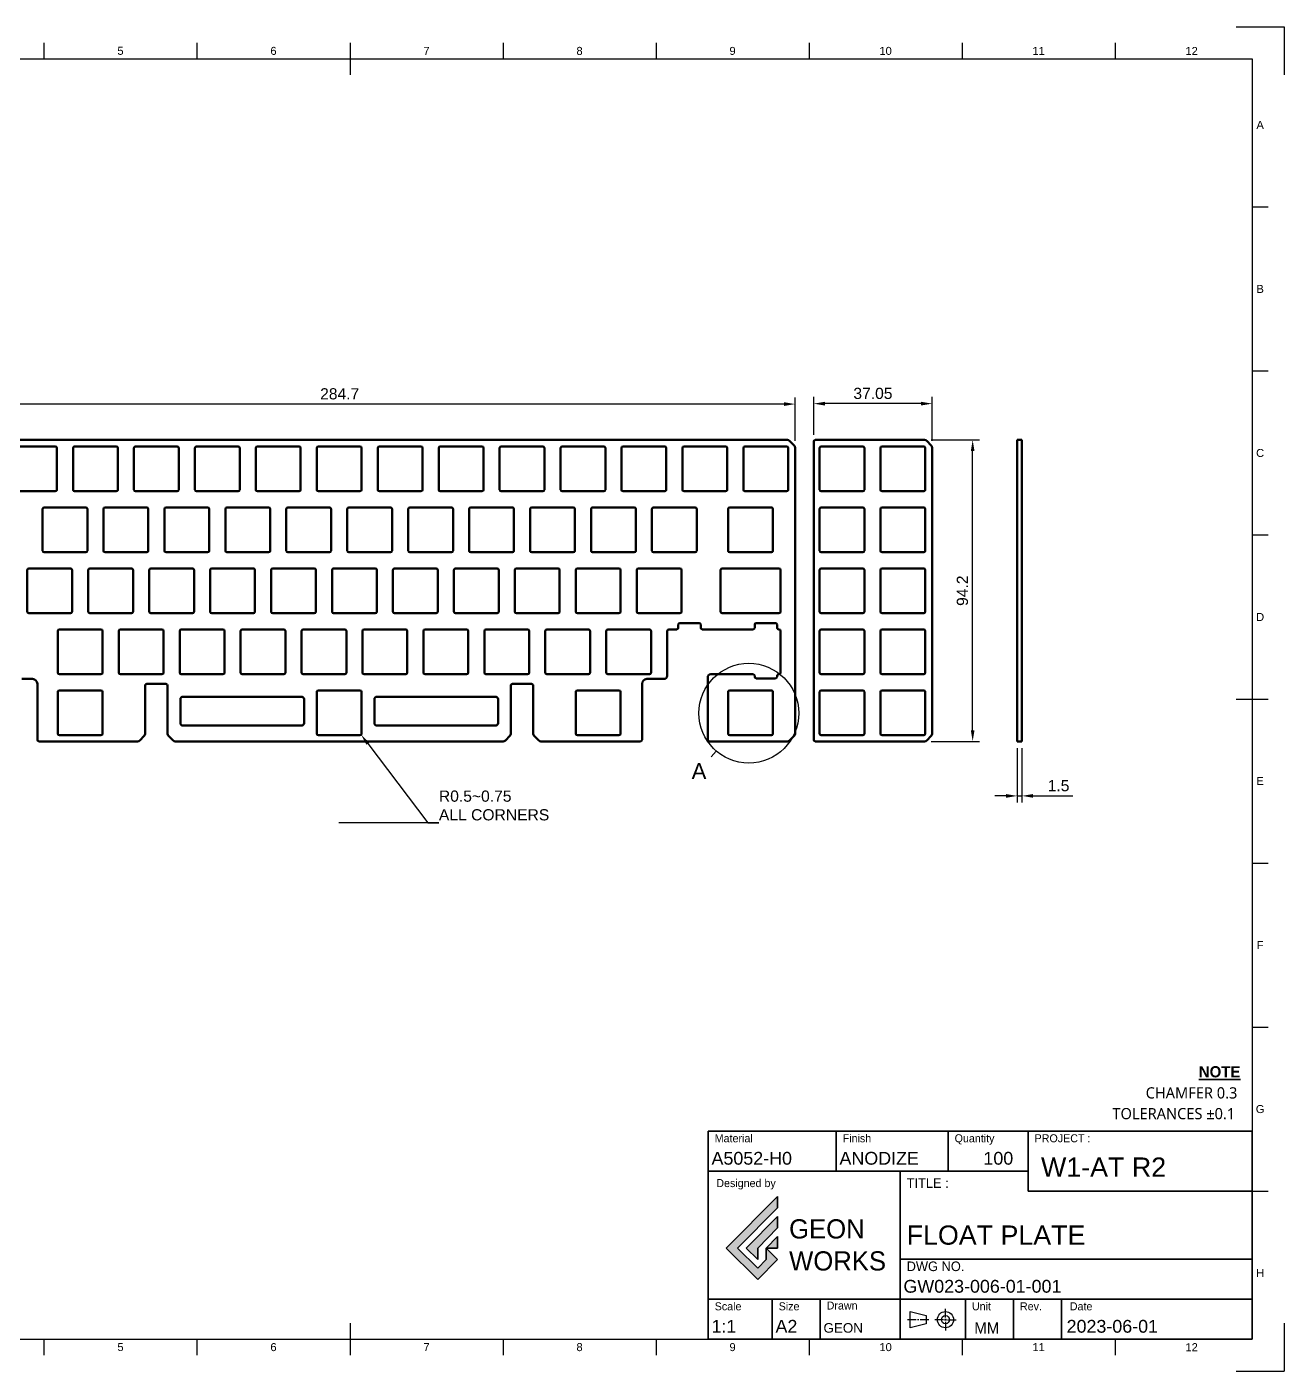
# Model space of a CAD drawing. Header units: millimetres. Extents: x 0 to 594, y 0 to 420.
# Drawn here: x 201 to 594, y 0 to 420 of the extents above; entities that cross this region are included whole.
import ezdxf
from ezdxf import colors
from ezdxf.entities.mleader import LeaderData, LeaderLine
from ezdxf.enums import TextEntityAlignment as Align
from ezdxf.math import Vec2, Vec3

# ---------------------------------------------------------------- set-up
doc = ezdxf.new("R2010")
doc.units = ezdxf.units.MM
doc.header["$LTSCALE"] = 0.75
for name, color, linetype, lineweight in [('BORDER', 7, 'Continuous', 25), ('Detail Boundary', 7, 'Continuous', 25), ('FD_Dimensions', 7, 'Continuous', 25), ('Leaders', 7, 'Continuous', 25), ('TITLEBLOCK', 7, 'Continuous', 35), ('Visible', 7, 'Continuous', 50)]:
    doc.layers.add(name, color=color, linetype=linetype, lineweight=lineweight)
doc.layers.add('SLD-0', color=7, linetype='Continuous')
doc.styles.add('FusionTitle', font='arial.ttf')
doc.styles.add('MtXpl___1', font='malgun.ttf')
doc.styles.add('MtXpl_Century_Gothic', font='GOTHIC.TTF')
doc.styles.add('MtXpl_OCR-A_BT', font='')
doc.styles.add('MtXpl_OCR-A_BT_1', font='')
doc.styles.get("Standard").update_dxf_attribs({"font": 'arial.ttf'})
doc.styles.get('MtXpl_OCR-A_BT').set_extended_font_data('OCR-A BT')
doc.styles.get('MtXpl_OCR-A_BT_1').set_extended_font_data('OCR-A BT', bold=True)
doc.dimstyles.new('Dim-ISO-25', dxfattribs={"dimtxt": 3.5, "dimasz": 3.5, "dimexe": 2.1, "dimexo": 2.1, "dimgap": 1.4, "dimtad": 1, "dimdsep": 46, "dimtxsty": 'Standard', "dimcen": 0, "dimazin": 2, "dimtp": 0.1, "dimtm": 0.1, "dimtfac": 0.714286, "dimtmove": 0, "dimatfit": 3, "dimfxl": 1, "dimarcsym": 0})

# ---------------------------------------------------------------- blocks, each defined once
blk = doc.blocks.new('ISO_A2_SHEET')
at = {"layer": 'BORDER'}
for p, q in [((206.3334, 415), (206.3334, 410)), ((254.1667, 415), (254.1667, 410)), ((302, 415), (302, 405)), ((349.8333, 415), (349.8333, 410)), ((397.6666, 415), (397.6666, 410)), ((445.4999, 415), (445.4999, 410)), ((493.3332, 415), (493.3332, 410)), ((541.1665, 415), (541.1665, 410)), ((20, 410), (584, 410)), ((584, 410), (584, 10)), ((584, 363.75), (589, 363.75)), ((584, 312.5), (589, 312.5)), ((584, 261.25), (589, 261.25)), ((579, 210), (589, 210)), ((584, 158.75), (589, 158.75)), ((584, 107.5), (589, 107.5)), ((584, 56.25), (589, 56.25)), ((302, 15), (302, 5)), ((20, 10), (584, 10)), ((206.3334, 10), (206.3334, 5)), ((254.1667, 10), (254.1667, 5)), ((349.8333, 10), (349.8333, 5)), ((397.6666, 10), (397.6666, 5)), ((445.4999, 10), (445.4999, 5)), ((493.3332, 10), (493.3332, 5)), ((541.1665, 10), (541.1665, 5))]:
    blk.add_line(p, q, dxfattribs=at)
at = {"layer": 'Defpoints'}
for p, q in [((579, 420), (594, 420)), ((594, 420), (594, 405)), ((594, 15), (594, 0)), ((579, 0), (594, 0))]:
    blk.add_line(p, q, dxfattribs=at)
at = {"layer": 'BORDER', "style": 'FusionTitle'}
for s, p in [('5', (230.25005, 412.5)), ('6', (278.08335, 412.5)), ('7', (325.91665, 412.5)), ('8', (373.74995, 412.5)), ('9', (421.58325, 412.5)), ('10', (469.41655, 412.5)), ('11', (517.24985, 412.5)), ('12', (565.08315, 412.5)), ('A', (586.5, 389.375)), ('B', (586.5, 338.125)), ('C', (586.5, 286.875)), ('D', (586.5, 235.625)), ('E', (586.5, 184.375)), ('F', (586.5, 133.125)), ('G', (586.5, 81.875)), ('H', (586.5, 30.625)), ('5', (230.25005, 7.5)), ('6', (278.08335, 7.5)), ('7', (325.91665, 7.5)), ('8', (373.74995, 7.5)), ('9', (421.58325, 7.5)), ('10', (469.41655, 7.5)), ('11', (517.24985, 7.5)), ('12', (565.08315, 7.5))]:
    blk.add_text(s, height=2.5, dxfattribs=at).set_placement(p, align=Align.MIDDLE)
blk = doc.blocks.new('TITLEGW')
h = blk.add_hatch(color=256)
h.dxf.hatch_style = 1
h.paths.add_polyline_path([(-148.32, 40.97), (-148.32, 44.55), (-164.4, 28.46), (-154.57, 18.63), (-148.32, 24.89), (-151.89, 28.46), (-151.89, 24.89), (-154.57, 22.21), (-160.83, 28.46)])
h.paths.add_polyline_path([(-148.32, 34.72), (-148.32, 38.29), (-158.15, 28.46), (-154.57, 24.89), (-154.57, 28.46)], flags=17)
h.paths.add_polyline_path([(-148.32, 32.04), (-151.89, 28.46), (-148.32, 28.46)], flags=16)
for p, q in [((-170, 0), (-170, 65)), ((-170, 65), (0, 65)), ((-130, 65), (-130, 52.5)), ((-95, 65), (-95, 52.5)), ((-70, 46.25), (-70, 65)), ((0, 0), (0, 65)), ((-110, 52.5), (-170, 52.5)), ((-110, 0), (-110, 52.5)), ((-110, 52.5), (-70, 52.5)), ((-70, 46.25), (0, 46.25)), ((-148.32, 44.55), (-164.4, 28.46)), ((-148.32, 44.55), (-148.32, 40.97)), ((-148.32, 40.97), (-160.83, 28.46)), ((-148.32, 38.29), (-158.15, 28.46)), ((-148.32, 38.29), (-148.32, 34.72)), ((-148.32, 34.72), (-154.57, 28.46)), ((-148.32, 32.04), (-151.89, 28.46)), ((-148.32, 32.04), (-148.32, 28.46)), ((-164.4, 28.46), (-154.57, 18.63)), ((-160.83, 28.46), (-154.57, 22.21)), ((-158.15, 28.46), (-154.57, 24.89)), ((-154.57, 24.89), (-154.57, 28.46)), ((-151.89, 28.46), (-148.32, 24.89)), ((-151.89, 28.46), (-151.89, 24.89)), ((-151.89, 28.46), (-148.32, 28.46)), ((-148.32, 24.89), (-154.57, 18.63)), ((-151.89, 24.89), (-154.57, 22.21)), ((-110, 25), (0, 25)), ((-170, 12.5), (0, 12.5)), ((-150, 12.5), (-150, 0)), ((-135, 12.5), (-135, 0)), ((-89.58, 0), (-89.58, 12.5)), ((-74.58, 0), (-74.58, 12.5)), ((-59.58, 0), (-59.58, 12.5)), ((-95.57, 6.07), (-96.17, 6.07)), ((-95.87, 5.77), (-95.87, 6.37)), ((0, 0), (-170, 0))]:
    blk.add_line(p, q)
at = {"layer": 'SLD-0'}
for p, q in [((-106.93, 3.55), (-106.93, 8.59)), ((-106.93, 8.59), (-101.89, 7.33)), ((-95.87, 6.7), (-95.87, 9.44)), ((-105.04, 6.07), (-107.77, 6.07)), ((-101.89, 4.81), (-106.93, 3.55)), ((-104.2, 6.07), (-104.62, 6.07)), ((-101.05, 6.07), (-103.78, 6.07)), ((-101.89, 7.33), (-101.89, 4.81)), ((-96.5, 6.07), (-99.24, 6.07)), ((-95.87, 5.44), (-95.87, 2.71)), ((-95.24, 6.07), (-92.51, 6.07)), ((-95.24, 6.07), (-92.51, 6.07))]:
    blk.add_line(p, q, dxfattribs=at)
for radius in [2.52, 1.26]:
    blk.add_circle((-95.87, 6.07), radius, dxfattribs=at)
for s, height, style, p in [('%%UNOTE', 3.5, 'MtXpl_OCR-A_BT_1', (-16.67, 81.78)), ('CHAMFER 0.3', 3.5, 'MtXpl___1', (-33.28, 75.19)), ('TOLERANCES ±0.1', 3.5, 'MtXpl___1', (-43.68, 68.7)), ('Material', 2.5, 'MtXpl_OCR-A_BT', (-168, 61.5)), ('Finish', 2.5, 'MtXpl_OCR-A_BT', (-128, 61.5)), ('Quantity', 2.5, 'MtXpl_OCR-A_BT', (-93, 61.5)), ('PROJECT :', 2.5, 'MtXpl_OCR-A_BT', (-68, 61.5)), ('Designed by', 2.5, 'MtXpl_OCR-A_BT', (-167.5, 47.5)), ('TITLE :', 3, 'MtXpl_OCR-A_BT', (-108, 47.25)), ('DWG NO.', 3, 'MtXpl_OCR-A_BT', (-108, 21.25)), ('Scale', 2.5, 'MtXpl_OCR-A_BT', (-168, 9)), ('Size', 2.5, 'MtXpl_OCR-A_BT', (-148, 9)), ('Drawn', 2.5, 'MtXpl_OCR-A_BT', (-133, 9.25)), ('Unit', 2.5, 'MtXpl_OCR-A_BT', (-87.58, 9)), ('Rev.', 2.5, 'MtXpl_OCR-A_BT', (-72.58, 9)), ('Date', 2.5, 'MtXpl_OCR-A_BT', (-57, 9)), ('MM', 3.5, 'MtXpl_Century_Gothic', (-86.85, 1.75))]:
    blk.add_text(s, height=height, dxfattribs=dict(style=style)).set_placement(p)
at = {"insert": (-144.75, 37.44), "char_height": 6, "attachment_point": 1}
blk.add_mtext_dynamic_manual_height_columns('{\\fa Astro Space|b0|i0|c0|p2;GEON^JWORKS}', width=29.3157, gutter_width=12.5, heights=[0], dxfattribs=at)
for tag, p, height in [("MAT'L", (-169, 54.5), 4), ('FINISH', (-129, 54.5), 4), ('QUANTITY', (-84, 54.5), 4), ('PROJECT', (-66, 50.75), 6), ('TITLE_1', (-108, 29.5), 6), ('DWG_NO', (-109, 14.5), 4), ('SCALE', (-169, 2), 4), ('SIZE', (-149, 2), 4), ('DRAWN', (-134, 2), 3), ('CREATED_DATE', (-58, 2), 4)]:
    blk.add_attdef(tag, p, '', height=height)
blk = doc.blocks.new('*D14')
at = {"layer": 'Defpoints', "color": 0, "transparency": 16777216}
for p in [(510.547873, 196.735466), (512.047873, 196.735466), (512.047873, 179.721282)]:
    blk.add_point(p, dxfattribs=at)
at = {"layer": 'FD_Dimensions', "color": 0, "lineweight": -2, "transparency": 16777216}
for p, q in [((510.547873, 194.635466), (510.547873, 177.621282)), ((512.047873, 194.635466), (512.047873, 177.621282)), ((507.047873, 179.721282), (503.547873, 179.721282)), ((510.547873, 179.721282), (512.047873, 179.721282)), ((515.547873, 179.721282), (527.916768, 179.721282))]:
    blk.add_line(p, q, dxfattribs=at)
at = {"layer": 'FD_Dimensions', "color": 0, "transparency": 16777216}
for points in [[(507.047873, 180.304616), (507.047873, 179.137949), (510.547873, 179.721282)], [(515.547873, 180.304616), (515.547873, 179.137949), (512.047873, 179.721282)]]:
    blk.add_solid(points, dxfattribs=at)
at = {"layer": 'FD_Dimensions', "color": 0, "transparency": 16777216, "insert": (523.48232, 182.908288), "char_height": 3.5, "attachment_point": 5}
blk.add_mtext('1.5', dxfattribs=at)
blk = doc.blocks.new('*D15')
at = {"layer": 'Defpoints', "color": 0, "transparency": 16777216}
for p in [(481.572225, 290.935466), (496.63686, 290.935466), (481.572225, 196.735466)]:
    blk.add_point(p, dxfattribs=at)
at = {"layer": 'FD_Dimensions', "color": 0, "lineweight": -2, "transparency": 16777216}
for p, q in [((483.672225, 290.935466), (498.73686, 290.935466)), ((496.63686, 200.235466), (496.63686, 287.435466)), ((483.672225, 196.735466), (498.73686, 196.735466))]:
    blk.add_line(p, q, dxfattribs=at)
at = {"layer": 'FD_Dimensions', "color": 0, "transparency": 16777216}
for points in [[(496.053526, 287.435466), (497.220193, 287.435466), (496.63686, 290.935466)], [(496.053526, 200.235466), (497.220193, 200.235466), (496.63686, 196.735466)]]:
    blk.add_solid(points, dxfattribs=at)
at = {"layer": 'FD_Dimensions', "color": 0, "transparency": 16777216, "insert": (493.449854, 243.835466), "char_height": 3.5, "attachment_point": 5, "rotation": 90}
blk.add_mtext('94.2', dxfattribs=at)
blk = doc.blocks.new('*D16')
at = {"layer": 'Defpoints', "color": 0, "transparency": 16777216}
for p in [(446.936439, 302.279005), (446.936439, 290.435466), (483.986439, 288.521252)]:
    blk.add_point(p, dxfattribs=at)
at = {"layer": 'FD_Dimensions', "color": 0, "lineweight": -2, "transparency": 16777216}
for p, q in [((446.936439, 292.535466), (446.936439, 304.379005)), ((483.986439, 290.621252), (483.986439, 304.379005)), ((480.486439, 302.279005), (450.436439, 302.279005))]:
    blk.add_line(p, q, dxfattribs=at)
at = {"layer": 'FD_Dimensions', "color": 0, "transparency": 16777216}
for points in [[(450.436439, 302.862338), (450.436439, 301.695671), (446.936439, 302.279005)], [(480.486439, 302.862338), (480.486439, 301.695671), (483.986439, 302.279005)]]:
    blk.add_solid(points, dxfattribs=at)
at = {"layer": 'FD_Dimensions', "color": 0, "transparency": 16777216, "insert": (465.461439, 305.467204), "char_height": 3.5, "attachment_point": 5}
blk.add_mtext('37.05', dxfattribs=at)
blk = doc.blocks.new('*D17')
at = {"layer": 'Defpoints', "color": 0, "transparency": 16777216}
for p in [(156.423939, 302.143055), (156.423939, 288.521252), (441.123939, 288.521252)]:
    blk.add_point(p, dxfattribs=at)
at = {"layer": 'FD_Dimensions', "color": 0, "lineweight": -2, "transparency": 16777216}
for p, q in [((156.423939, 290.621252), (156.423939, 304.243055)), ((441.123939, 290.621252), (441.123939, 304.243055)), ((437.623939, 302.143055), (159.923939, 302.143055))]:
    blk.add_line(p, q, dxfattribs=at)
at = {"layer": 'FD_Dimensions', "color": 0, "transparency": 16777216}
for points in [[(159.923939, 302.726388), (159.923939, 301.559722), (156.423939, 302.143055)], [(437.623939, 302.726388), (437.623939, 301.559722), (441.123939, 302.143055)]]:
    blk.add_solid(points, dxfattribs=at)
at = {"layer": 'FD_Dimensions', "color": 0, "transparency": 16777216, "insert": (298.773939, 305.330061), "char_height": 3.5, "attachment_point": 5}
blk.add_mtext('284.7', dxfattribs=at)

msp = doc.modelspace()

# ---------------------------------------------------------------- linework, layer by layer
at = {"layer": 'Detail Boundary'}
msp.add_line((416.500775, 193.744604), (414.946156, 191.937376), dxfattribs=at)
msp.add_circle((426.666093, 205.561677), 15.587717, dxfattribs=at)
at = {"layer": 'Visible', "extrusion": (0, 0.139173, -0.990268)}
for p, q in [((438.709725, 290.935466), (158.838152, 290.935466)), ((439.416832, 290.642573), (440.831045, 289.228359)), ((446.936439, 290.435466), (446.936439, 197.235466)), ((447.436439, 290.935466), (481.572225, 290.935466)), ((482.279332, 290.642573), (483.693545, 289.228359)), ((209.867247, 288.888026), (196.867247, 288.888026)), ((210.367247, 275.388026), (210.367247, 288.388026)), ((215.417247, 288.388026), (215.417247, 275.388026)), ((228.917247, 288.888026), (215.917247, 288.888026)), ((229.417247, 275.388026), (229.417247, 288.388026)), ((234.467247, 288.388026), (234.467247, 275.388026)), ((247.967247, 288.888026), (234.967247, 288.888026)), ((248.467247, 275.388026), (248.467247, 288.388026)), ((253.517247, 288.388026), (253.517247, 275.388026)), ((267.017247, 288.888026), (254.017247, 288.888026)), ((267.517247, 275.388026), (267.517247, 288.388026)), ((272.567247, 288.388026), (272.567247, 275.388026)), ((286.067247, 288.888026), (273.067247, 288.888026)), ((286.567247, 275.388026), (286.567247, 288.388026)), ((291.617247, 288.388026), (291.617247, 275.388026)), ((305.117247, 288.888026), (292.117247, 288.888026)), ((305.617247, 275.388026), (305.617247, 288.388026)), ((310.667247, 288.388026), (310.667247, 275.388026)), ((324.167247, 288.888026), (311.167247, 288.888026)), ((324.667247, 275.388026), (324.667247, 288.388026)), ((329.717247, 288.388026), (329.717247, 275.388026)), ((343.217247, 288.888026), (330.217247, 288.888026)), ((343.717247, 275.388026), (343.717247, 288.388026)), ((348.767247, 288.388026), (348.767247, 275.388026)), ((362.267247, 288.888026), (349.267247, 288.888026)), ((362.767247, 275.388026), (362.767247, 288.388026)), ((367.817247, 288.388026), (367.817247, 275.388026)), ((381.317247, 288.888026), (368.317247, 288.888026)), ((381.817247, 275.388026), (381.817247, 288.388026)), ((386.867247, 288.388026), (386.867247, 275.388026)), ((400.367247, 288.888026), (387.367247, 288.888026)), ((400.867247, 275.388026), (400.867247, 288.388026)), ((405.917247, 288.388026), (405.917247, 275.388026)), ((419.417247, 288.888026), (406.417247, 288.888026)), ((419.917247, 275.388026), (419.917247, 288.388026)), ((424.967247, 288.388026), (424.967247, 275.388026)), ((438.467247, 288.888026), (425.467247, 288.888026)), ((438.967247, 275.388026), (438.967247, 288.388026)), ((441.123939, 199.149679), (441.123939, 288.521252)), ((448.779747, 288.388026), (448.779747, 275.388026)), ((462.279747, 288.888026), (449.279747, 288.888026)), ((462.779747, 275.388026), (462.779747, 288.388026)), ((467.829747, 288.388026), (467.829747, 275.388026)), ((481.329747, 288.888026), (468.329747, 288.888026)), ((481.829747, 275.388026), (481.829747, 288.388026)), ((483.986439, 199.149679), (483.986439, 288.521252)), ((196.867247, 274.888026), (209.867247, 274.888026)), ((215.917247, 274.888026), (228.917247, 274.888026)), ((234.967247, 274.888026), (247.967247, 274.888026)), ((254.017247, 274.888026), (267.017247, 274.888026)), ((273.067247, 274.888026), (286.067247, 274.888026)), ((292.117247, 274.888026), (305.117247, 274.888026)), ((311.167247, 274.888026), (324.167247, 274.888026)), ((330.217247, 274.888026), (343.217247, 274.888026)), ((349.267247, 274.888026), (362.267247, 274.888026)), ((368.317247, 274.888026), (381.317247, 274.888026)), ((387.367247, 274.888026), (400.367247, 274.888026)), ((406.417247, 274.888026), (419.417247, 274.888026)), ((425.467247, 274.888026), (438.467247, 274.888026)), ((449.279747, 274.888026), (462.279747, 274.888026)), ((468.329747, 274.888026), (481.329747, 274.888026)), ((205.892247, 269.338026), (205.892247, 256.338026)), ((219.392247, 269.838026), (206.392247, 269.838026)), ((219.892247, 256.338026), (219.892247, 269.338026)), ((224.942247, 269.338026), (224.942247, 256.338026)), ((238.442247, 269.838026), (225.442247, 269.838026)), ((238.942247, 256.338026), (238.942247, 269.338026)), ((243.992247, 269.338026), (243.992247, 256.338026)), ((257.492247, 269.838026), (244.492247, 269.838026)), ((257.992247, 256.338026), (257.992247, 269.338026)), ((263.042247, 269.338026), (263.042247, 256.338026)), ((276.542247, 269.838026), (263.542247, 269.838026)), ((277.042247, 256.338026), (277.042247, 269.338026)), ((282.092247, 269.338026), (282.092247, 256.338026)), ((295.592247, 269.838026), (282.592247, 269.838026)), ((296.092247, 256.338026), (296.092247, 269.338026)), ((301.142247, 269.338026), (301.142247, 256.338026)), ((314.642247, 269.838026), (301.642247, 269.838026)), ((315.142247, 256.338026), (315.142247, 269.338026)), ((320.192247, 269.338026), (320.192247, 256.338026)), ((333.692247, 269.838026), (320.692247, 269.838026)), ((334.192247, 256.338026), (334.192247, 269.338026)), ((339.242247, 269.338026), (339.242247, 256.338026)), ((352.742247, 269.838026), (339.742247, 269.838026)), ((353.242247, 256.338026), (353.242247, 269.338026)), ((358.292247, 269.338026), (358.292247, 256.338026)), ((371.792247, 269.838026), (358.792247, 269.838026)), ((372.292247, 256.338026), (372.292247, 269.338026)), ((377.342247, 269.338026), (377.342247, 256.338026)), ((390.842247, 269.838026), (377.842247, 269.838026)), ((391.342247, 256.338026), (391.342247, 269.338026)), ((396.392247, 269.338026), (396.392247, 256.338026)), ((409.892247, 269.838026), (396.892247, 269.838026)), ((410.392247, 256.338026), (410.392247, 269.338026)), ((420.204747, 269.338026), (420.204747, 256.338026)), ((433.704747, 269.838026), (420.704747, 269.838026)), ((434.204747, 256.338026), (434.204747, 269.338026)), ((448.779747, 269.338026), (448.779747, 256.338026)), ((462.279747, 269.838026), (449.279747, 269.838026)), ((462.779747, 256.338026), (462.779747, 269.338026)), ((467.829747, 269.338026), (467.829747, 256.338026)), ((481.329747, 269.838026), (468.329747, 269.838026)), ((481.829747, 256.338026), (481.829747, 269.338026)), ((206.392247, 255.838026), (219.392247, 255.838026)), ((225.442247, 255.838026), (238.442247, 255.838026)), ((244.492247, 255.838026), (257.492247, 255.838026)), ((263.542247, 255.838026), (276.542247, 255.838026)), ((282.592247, 255.838026), (295.592247, 255.838026)), ((301.642247, 255.838026), (314.642247, 255.838026)), ((320.692247, 255.838026), (333.692247, 255.838026)), ((339.742247, 255.838026), (352.742247, 255.838026)), ((358.792247, 255.838026), (371.792247, 255.838026)), ((377.842247, 255.838026), (390.842247, 255.838026)), ((396.892247, 255.838026), (409.892247, 255.838026)), ((420.704747, 255.838026), (433.704747, 255.838026)), ((449.279747, 255.838026), (462.279747, 255.838026)), ((468.329747, 255.838026), (481.329747, 255.838026)), ((201.129747, 250.288026), (201.129747, 237.288026)), ((214.629747, 250.788026), (201.629747, 250.788026)), ((215.129747, 237.288026), (215.129747, 250.288026)), ((220.179747, 250.288026), (220.179747, 237.288026)), ((233.679747, 250.788026), (220.679747, 250.788026)), ((234.179747, 237.288026), (234.179747, 250.288026)), ((239.229747, 250.288026), (239.229747, 237.288026)), ((252.729747, 250.788026), (239.729747, 250.788026)), ((253.229747, 237.288026), (253.229747, 250.288026)), ((258.279747, 250.288026), (258.279747, 237.288026)), ((271.779747, 250.788026), (258.779747, 250.788026)), ((272.279747, 237.288026), (272.279747, 250.288026)), ((277.329747, 250.288026), (277.329747, 237.288026)), ((290.829747, 250.788026), (277.829747, 250.788026)), ((291.329747, 237.288026), (291.329747, 250.288026)), ((296.379747, 250.288026), (296.379747, 237.288026)), ((309.879747, 250.788026), (296.879747, 250.788026)), ((310.379747, 237.288026), (310.379747, 250.288026)), ((315.429747, 250.288026), (315.429747, 237.288026)), ((328.929747, 250.788026), (315.929747, 250.788026)), ((329.429747, 237.288026), (329.429747, 250.288026)), ((334.479747, 250.288026), (334.479747, 237.288026)), ((347.979747, 250.788026), (334.979747, 250.788026)), ((348.479747, 237.288026), (348.479747, 250.288026)), ((353.529747, 250.288026), (353.529747, 237.288026)), ((367.029747, 250.788026), (354.029747, 250.788026)), ((367.529747, 237.288026), (367.529747, 250.288026)), ((372.579747, 250.288026), (372.579747, 237.288026)), ((386.079747, 250.788026), (373.079747, 250.788026)), ((386.579747, 237.288026), (386.579747, 250.288026)), ((391.629747, 250.288026), (391.629747, 237.288026)), ((405.129747, 250.788026), (392.129747, 250.788026)), ((405.629747, 237.288026), (405.629747, 250.288026)), ((417.823497, 250.288026), (417.823497, 237.288026)), ((436.085997, 250.788026), (418.323497, 250.788026)), ((436.585997, 237.288026), (436.585997, 250.288026)), ((448.779747, 250.288026), (448.779747, 237.288026)), ((462.279747, 250.788026), (449.279747, 250.788026)), ((462.779747, 237.288026), (462.779747, 250.288026)), ((467.829747, 250.288026), (467.829747, 237.288026)), ((481.329747, 250.788026), (468.329747, 250.788026)), ((481.829747, 237.288026), (481.829747, 250.288026)), ((201.629747, 236.788026), (214.629747, 236.788026)), ((220.679747, 236.788026), (233.679747, 236.788026)), ((239.729747, 236.788026), (252.729747, 236.788026)), ((258.779747, 236.788026), (271.779747, 236.788026)), ((277.829747, 236.788026), (290.829747, 236.788026)), ((296.879747, 236.788026), (309.879747, 236.788026)), ((315.929747, 236.788026), (328.929747, 236.788026)), ((334.979747, 236.788026), (347.979747, 236.788026)), ((354.029747, 236.788026), (367.029747, 236.788026)), ((373.079747, 236.788026), (386.079747, 236.788026)), ((392.129747, 236.788026), (405.129747, 236.788026)), ((418.323497, 236.788026), (436.085997, 236.788026)), ((449.279747, 236.788026), (462.279747, 236.788026)), ((468.329747, 236.788026), (481.329747, 236.788026)), ((210.654747, 231.238026), (210.654747, 218.238026)), ((224.154747, 231.738026), (211.154747, 231.738026)), ((224.654747, 218.238026), (224.654747, 231.238026)), ((229.704747, 231.238026), (229.704747, 218.238026)), ((243.204747, 231.738026), (230.204747, 231.738026)), ((243.704747, 218.238026), (243.704747, 231.238026)), ((248.754747, 231.238026), (248.754747, 218.238026)), ((262.254747, 231.738026), (249.254747, 231.738026)), ((262.754747, 218.238026), (262.754747, 231.238026)), ((267.804747, 231.238026), (267.804747, 218.238026)), ((281.304747, 231.738026), (268.304747, 231.738026)), ((281.804747, 218.238026), (281.804747, 231.238026)), ((286.854747, 231.238026), (286.854747, 218.238026)), ((300.354747, 231.738026), (287.354747, 231.738026)), ((300.854747, 218.238026), (300.854747, 231.238026)), ((305.904747, 231.238026), (305.904747, 218.238026)), ((319.404747, 231.738026), (306.404747, 231.738026)), ((319.904747, 218.238026), (319.904747, 231.238026)), ((324.954747, 231.238026), (324.954747, 218.238026)), ((338.454747, 231.738026), (325.454747, 231.738026)), ((338.954747, 218.238026), (338.954747, 231.238026)), ((344.004747, 231.238026), (344.004747, 218.238026)), ((357.504747, 231.738026), (344.504747, 231.738026)), ((358.004747, 218.238026), (358.004747, 231.238026)), ((363.054747, 231.238026), (363.054747, 218.238026)), ((376.554747, 231.738026), (363.554747, 231.738026)), ((377.054747, 218.238026), (377.054747, 231.238026)), ((382.104747, 231.238026), (382.104747, 218.238026)), ((395.604747, 231.738026), (382.604747, 231.738026)), ((396.104747, 218.238026), (396.104747, 231.238026)), ((401.154747, 217.260466), (401.154747, 231.238026)), ((401.654747, 231.738026), (404.122997, 231.738026)), ((404.622997, 232.238026), (404.622997, 233.238026)), ((405.122997, 233.738026), (411.122997, 233.738026)), ((411.622997, 233.238026), (411.622997, 232.238026)), ((412.122997, 231.738026), (427.998997, 231.738026)), ((428.498997, 232.238026), (428.498997, 233.238026)), ((428.998997, 233.738026), (434.998997, 233.738026)), ((435.498997, 233.238026), (435.498997, 232.238026)), ((435.998997, 231.738026), (436.085997, 231.738026)), ((436.585997, 231.238026), (436.585997, 218.238026)), ((448.779747, 231.238026), (448.779747, 218.238026)), ((462.279747, 231.738026), (449.279747, 231.738026)), ((462.779747, 218.238026), (462.779747, 231.238026)), ((467.829747, 231.238026), (467.829747, 218.238026)), ((481.329747, 231.738026), (468.329747, 231.738026)), ((481.829747, 218.238026), (481.829747, 231.238026)), ((199.460997, 216.260466), (202.761439, 216.260466)), ((204.261439, 214.760466), (204.261439, 197.235466)), ((211.154747, 217.738026), (224.154747, 217.738026)), ((230.204747, 217.738026), (243.204747, 217.738026)), ((244.467247, 214.688026), (238.467247, 214.688026)), ((249.254747, 217.738026), (262.254747, 217.738026)), ((268.304747, 217.738026), (281.304747, 217.738026)), ((287.354747, 217.738026), (300.354747, 217.738026)), ((306.404747, 217.738026), (319.404747, 217.738026)), ((325.454747, 217.738026), (338.454747, 217.738026)), ((344.504747, 217.738026), (357.504747, 217.738026)), ((358.767247, 214.688026), (352.767247, 214.688026)), ((363.554747, 217.738026), (376.554747, 217.738026)), ((382.604747, 217.738026), (395.604747, 217.738026)), ((393.286439, 197.235466), (393.286439, 214.760466)), ((394.786439, 216.260466), (400.154747, 216.260466)), ((413.811439, 216.738026), (413.811439, 197.235466)), ((427.998997, 217.738026), (414.811439, 217.738026)), ((428.498997, 216.938026), (428.498997, 217.238026)), ((434.998997, 216.438026), (428.998997, 216.438026)), ((435.498997, 217.238026), (435.498997, 216.938026)), ((436.085997, 217.738026), (435.998997, 217.738026)), ((449.279747, 217.738026), (462.279747, 217.738026)), ((468.329747, 217.738026), (481.329747, 217.738026)), ((210.654747, 212.188026), (210.654747, 199.188026)), ((224.154747, 212.688026), (211.154747, 212.688026)), ((224.654747, 199.188026), (224.654747, 212.188026)), ((237.967247, 214.188026), (237.967247, 199.149679)), ((244.967247, 199.149679), (244.967247, 214.188026)), ((286.867247, 210.688026), (249.717247, 210.688026)), ((291.617247, 212.188026), (291.617247, 199.188026)), ((305.117247, 212.688026), (292.117247, 212.688026)), ((305.617247, 199.188026), (305.617247, 212.188026)), ((347.517247, 210.688026), (310.367247, 210.688026)), ((352.267247, 214.188026), (352.267247, 199.149679)), ((359.267247, 214.188026), (359.267247, 199.149679)), ((372.579747, 212.188026), (372.579747, 199.188026)), ((386.079747, 212.688026), (373.079747, 212.688026)), ((386.579747, 199.188026), (386.579747, 212.188026)), ((420.204747, 212.188026), (420.204747, 199.188026)), ((433.704747, 212.688026), (420.704747, 212.688026)), ((434.204747, 199.188026), (434.204747, 212.188026)), ((448.779747, 212.188026), (448.779747, 199.188026)), ((462.279747, 212.688026), (449.279747, 212.688026)), ((462.779747, 199.188026), (462.779747, 212.188026)), ((467.829747, 212.188026), (467.829747, 199.188026)), ((481.329747, 212.688026), (468.329747, 212.688026)), ((481.829747, 199.188026), (481.829747, 212.188026)), ((248.967247, 209.938026), (248.967247, 202.438026)), ((287.617247, 202.438026), (287.617247, 209.938026)), ((309.617247, 209.938026), (309.617247, 202.438026)), ((348.267247, 202.438026), (348.267247, 209.938026)), ((249.717247, 201.688026), (286.867247, 201.688026)), ((310.367247, 201.688026), (347.517247, 201.688026)), ((211.154747, 198.688026), (224.154747, 198.688026)), ((237.674354, 198.442573), (236.260141, 197.028359)), ((246.674354, 197.028359), (245.260141, 198.442573)), ((292.117247, 198.688026), (305.117247, 198.688026)), ((351.974354, 198.442573), (350.560141, 197.028359)), ((360.974354, 197.028359), (359.560141, 198.442573)), ((373.079747, 198.688026), (386.079747, 198.688026)), ((420.704747, 198.688026), (433.704747, 198.688026)), ((440.831045, 198.442573), (439.416832, 197.028359)), ((449.279747, 198.688026), (462.279747, 198.688026)), ((468.329747, 198.688026), (481.329747, 198.688026)), ((483.693545, 198.442573), (482.279332, 197.028359)), ((204.761439, 196.735466), (235.553034, 196.735466)), ((247.381461, 196.735466), (349.853034, 196.735466)), ((361.681461, 196.735466), (392.786439, 196.735466)), ((414.311439, 196.735466), (438.709725, 196.735466)), ((447.436439, 196.735466), (481.572225, 196.735466))]:
    msp.add_line(p, q, dxfattribs=at)
at = {"layer": 'Visible', "extrusion": (-0.990268, 0.139173, 1e-16)}
for p, q in [((510.547873, 290.642573), (510.547873, 290.935466)), ((512.047873, 290.935466), (510.547873, 290.935466)), ((510.547873, 290.642573), (510.547873, 289.228359)), ((512.047873, 290.935466), (512.047873, 290.642573)), ((512.047873, 289.228359), (512.047873, 290.642573)), ((510.547873, 288.521252), (510.547873, 289.228359)), ((510.547873, 199.149679), (510.547873, 288.521252)), ((512.047873, 289.228359), (512.047873, 288.521252)), ((512.047873, 288.521252), (512.047873, 199.149679)), ((510.547873, 198.442573), (510.547873, 199.149679)), ((510.547873, 198.442573), (510.547873, 197.028359)), ((512.047873, 199.149679), (512.047873, 198.442573)), ((512.047873, 197.028359), (512.047873, 198.442573)), ((510.547873, 196.735466), (510.547873, 197.028359)), ((510.547873, 196.735466), (512.047873, 196.735466)), ((512.047873, 197.028359), (512.047873, 196.735466))]:
    msp.add_line(p, q, dxfattribs=at)
at = {"layer": 'Visible', "extrusion": (0, 0, -1)}
for centre, radius, start, end in [((-438.709725, 289.935466), 1, 90, 135), ((-481.572225, 289.935466), 1, 90, 135), ((-440.123939, 288.521252), 1, 135, 180), ((-482.986439, 288.521252), 1, 135, 180), ((-401.654747, 231.238026), 0.5, 0, 90), ((-404.122997, 232.238026), 0.5, 180, 270), ((-405.122997, 233.238026), 0.5, 0, 90), ((-411.122997, 233.238026), 0.5, 90, 180), ((-412.122997, 232.238026), 0.5, 270, 0), ((-427.998997, 232.238026), 0.5, 180, 270), ((-428.998997, 233.238026), 0.5, 0, 90), ((-434.998997, 233.238026), 0.5, 90, 180), ((-435.998997, 232.238026), 0.5, 270, 0), ((-202.761439, 214.760466), 1.5, 90, 180), ((-394.786439, 214.760466), 1.5, 0, 90), ((-400.154747, 217.260466), 1, 180, 270), ((-414.811439, 216.738026), 1, 0, 90), ((-427.998997, 217.238026), 0.5, 90, 180), ((-428.998997, 216.938026), 0.5, 270, 0), ((-434.998997, 216.938026), 0.5, 180, 270), ((-435.998997, 217.238026), 0.5, 0, 90), ((-436.085997, 218.238026), 0.5, 180, 270), ((-236.967247, 199.149679), 1, 180, 225), ((-245.967247, 199.149679), 1, 315, 0), ((-351.267247, 199.149679), 1, 180, 225), ((-360.267247, 199.149679), 1, 315, 0), ((-440.123939, 199.149679), 1, 180, 225), ((-482.986439, 199.149679), 1, 180, 225), ((-204.761439, 197.235466), 0.5, 270, 0), ((-235.553034, 197.735466), 1, 225, 270), ((-247.381461, 197.735466), 1, 270, 315), ((-349.853034, 197.735466), 1, 225, 270), ((-361.681461, 197.735466), 1, 270, 315), ((-392.786439, 197.235466), 0.5, 180, 270), ((-414.311439, 197.235466), 0.5, 270, 0), ((-438.709725, 197.735466), 1, 225, 270), ((-447.436439, 197.235466), 0.5, 270, 0), ((-481.572225, 197.735466), 1, 225, 270)]:
    msp.add_arc(centre, radius, start, end, dxfattribs=at)
at = {"layer": 'Visible', "extrusion": (0, -1e-16, -1)}
for centre, start, end in [((-447.436439, 290.435466), 0, 90), ((-436.085997, 231.238026), 90, 180)]:
    msp.add_arc(centre, 0.5, start, end, dxfattribs=at)
at = {"layer": 'Visible'}
for centre, radius, start, end in [((209.867247, 288.388026), 0.5, 360, 90), ((215.917247, 288.388026), 0.5, 90, 180), ((228.917247, 288.388026), 0.5, 360, 90), ((234.967247, 288.388026), 0.5, 90, 180), ((247.967247, 288.388026), 0.5, 360, 90), ((254.017247, 288.388026), 0.5, 90, 180), ((267.017247, 288.388026), 0.5, 360, 90), ((273.067247, 288.388026), 0.5, 90, 180), ((286.067247, 288.388026), 0.5, 360, 90), ((292.117247, 288.388026), 0.5, 90, 180), ((305.117247, 288.388026), 0.5, 360, 90), ((311.167247, 288.388026), 0.5, 90, 180), ((324.167247, 288.388026), 0.5, 360, 90), ((330.217247, 288.388026), 0.5, 90, 180), ((343.217247, 288.388026), 0.5, 360, 90), ((349.267247, 288.388026), 0.5, 90, 180), ((362.267247, 288.388026), 0.5, 360, 90), ((368.317247, 288.388026), 0.5, 90, 180), ((381.317247, 288.388026), 0.5, 360, 90), ((387.367247, 288.388026), 0.5, 90, 180), ((400.367247, 288.388026), 0.5, 0, 90), ((406.417247, 288.388026), 0.5, 90, 180), ((419.417247, 288.388026), 0.5, 360, 90), ((425.467247, 288.388026), 0.5, 90, 180), ((438.467247, 288.388026), 0.5, 360, 90), ((449.279747, 288.388026), 0.5, 90, 180), ((462.279747, 288.388026), 0.5, 0, 90), ((468.329747, 288.388026), 0.5, 90, 180), ((481.329747, 288.388026), 0.5, 360, 90), ((209.867247, 275.388026), 0.5, 270, 0), ((215.917247, 275.388026), 0.5, 180, 270), ((228.917247, 275.388026), 0.5, 270, 0), ((234.967247, 275.388026), 0.5, 180, 270), ((247.967247, 275.388026), 0.5, 270, 0), ((254.017247, 275.388026), 0.5, 180, 270), ((267.017247, 275.388026), 0.5, 270, 0), ((273.067247, 275.388026), 0.5, 180, 270), ((286.067247, 275.388026), 0.5, 270, 0), ((292.117247, 275.388026), 0.5, 180, 270), ((305.117247, 275.388026), 0.5, 270, 0), ((311.167247, 275.388026), 0.5, 180, 270), ((324.167247, 275.388026), 0.5, 270, 0), ((330.217247, 275.388026), 0.5, 180, 270), ((343.217247, 275.388026), 0.5, 270, 0), ((349.267247, 275.388026), 0.5, 180, 270), ((362.267247, 275.388026), 0.5, 270, 0), ((368.317247, 275.388026), 0.5, 180, 270), ((381.317247, 275.388026), 0.5, 270, 0), ((387.367247, 275.388026), 0.5, 180, 270), ((400.367247, 275.388026), 0.5, 270, 0), ((406.417247, 275.388026), 0.5, 180, 270), ((419.417247, 275.388026), 0.5, 270, 0), ((425.467247, 275.388026), 0.5, 180, 270), ((438.467247, 275.388026), 0.5, 270, 0), ((449.279747, 275.388026), 0.5, 180, 270), ((462.279747, 275.388026), 0.5, 270, 0), ((468.329747, 275.388026), 0.5, 180, 270), ((481.329747, 275.388026), 0.5, 270, 0), ((206.392247, 269.338026), 0.5, 90, 180), ((219.392247, 269.338026), 0.5, 360, 90), ((225.442247, 269.338026), 0.5, 90, 180), ((238.442247, 269.338026), 0.5, 360, 90), ((244.492247, 269.338026), 0.5, 90, 180), ((257.492247, 269.338026), 0.5, 360, 90), ((263.542247, 269.338026), 0.5, 90, 180), ((276.542247, 269.338026), 0.5, 360, 90), ((282.592247, 269.338026), 0.5, 90, 180), ((295.592247, 269.338026), 0.5, 360, 90), ((301.642247, 269.338026), 0.5, 90, 180), ((314.642247, 269.338026), 0.5, 360, 90), ((320.692247, 269.338026), 0.5, 90, 180), ((333.692247, 269.338026), 0.5, 360, 90), ((339.742247, 269.338026), 0.5, 90, 180), ((352.742247, 269.338026), 0.5, 360, 90), ((358.792247, 269.338026), 0.5, 90, 180), ((371.792247, 269.338026), 0.5, 360, 90), ((377.842247, 269.338026), 0.5, 90, 180), ((390.842247, 269.338026), 0.5, 360, 90), ((396.892247, 269.338026), 0.5, 90, 180), ((409.892247, 269.338026), 0.5, 360, 90), ((420.704747, 269.338026), 0.5, 90, 180), ((433.704747, 269.338026), 0.5, 360, 90), ((449.279747, 269.338026), 0.5, 90, 180), ((462.279747, 269.338026), 0.5, 360, 90), ((468.329747, 269.338026), 0.5, 90, 180), ((481.329747, 269.338026), 0.5, 360, 90), ((206.392247, 256.338026), 0.5, 180, 270), ((219.392247, 256.338026), 0.5, 270, 0), ((225.442247, 256.338026), 0.5, 180, 270), ((238.442247, 256.338026), 0.5, 270, 0), ((244.492247, 256.338026), 0.5, 180, 270), ((257.492247, 256.338026), 0.5, 270, 0), ((263.542247, 256.338026), 0.5, 180, 270), ((276.542247, 256.338026), 0.5, 270, 0), ((282.592247, 256.338026), 0.5, 180, 270), ((295.592247, 256.338026), 0.5, 270, 0), ((301.642247, 256.338026), 0.5, 180, 270), ((314.642247, 256.338026), 0.5, 270, 0), ((320.692247, 256.338026), 0.5, 180, 270), ((333.692247, 256.338026), 0.5, 270, 0), ((339.742247, 256.338026), 0.5, 180, 270), ((352.742247, 256.338026), 0.5, 270, 0), ((358.792247, 256.338026), 0.5, 180, 270), ((371.792247, 256.338026), 0.5, 270, 0), ((377.842247, 256.338026), 0.5, 180, 270), ((390.842247, 256.338026), 0.5, 270, 0), ((396.892247, 256.338026), 0.5, 180, 270), ((409.892247, 256.338026), 0.5, 270, 0), ((420.704747, 256.338026), 0.5, 180, 270), ((433.704747, 256.338026), 0.5, 270, 0), ((449.279747, 256.338026), 0.5, 180, 270), ((462.279747, 256.338026), 0.5, 270, 0), ((468.329747, 256.338026), 0.5, 180, 270), ((481.329747, 256.338026), 0.5, 270, 0), ((201.629747, 250.288026), 0.5, 90, 180), ((214.629747, 250.288026), 0.5, 360, 90), ((220.679747, 250.288026), 0.5, 90, 180), ((233.679747, 250.288026), 0.5, 360, 90), ((239.729747, 250.288026), 0.5, 90, 180), ((252.729747, 250.288026), 0.5, 360, 90), ((258.779747, 250.288026), 0.5, 90, 180), ((271.779747, 250.288026), 0.5, 360, 90), ((277.829747, 250.288026), 0.5, 90, 180), ((290.829747, 250.288026), 0.5, 360, 90), ((296.879747, 250.288026), 0.5, 90, 180), ((309.879747, 250.288026), 0.5, 360, 90), ((315.929747, 250.288026), 0.5, 90, 180), ((328.929747, 250.288026), 0.5, 360, 90), ((334.979747, 250.288026), 0.5, 90, 180), ((347.979747, 250.288026), 0.5, 360, 90), ((354.029747, 250.288026), 0.5, 90, 180), ((367.029747, 250.288026), 0.5, 360, 90), ((373.079747, 250.288026), 0.5, 90, 180), ((386.079747, 250.288026), 0.5, 360, 90), ((392.129747, 250.288026), 0.5, 90, 180), ((405.129747, 250.288026), 0.5, 360, 90), ((418.323497, 250.288026), 0.5, 90, 180), ((436.085997, 250.288026), 0.5, 360, 90), ((449.279747, 250.288026), 0.5, 90, 180), ((462.279747, 250.288026), 0.5, 360, 90), ((468.329747, 250.288026), 0.5, 90, 180), ((481.329747, 250.288026), 0.5, 360, 90), ((201.629747, 237.288026), 0.5, 180, 270), ((214.629747, 237.288026), 0.5, 270, 0), ((220.679747, 237.288026), 0.5, 180, 270), ((233.679747, 237.288026), 0.5, 270, 0), ((239.729747, 237.288026), 0.5, 180, 270), ((252.729747, 237.288026), 0.5, 270, 0), ((258.779747, 237.288026), 0.5, 180, 270), ((271.779747, 237.288026), 0.5, 270, 0), ((277.829747, 237.288026), 0.5, 180, 270), ((290.829747, 237.288026), 0.5, 270, 0), ((296.879747, 237.288026), 0.5, 180, 270), ((309.879747, 237.288026), 0.5, 270, 0), ((315.929747, 237.288026), 0.5, 180, 270), ((328.929747, 237.288026), 0.5, 270, 0), ((334.979747, 237.288026), 0.5, 180, 270), ((347.979747, 237.288026), 0.5, 270, 0), ((354.029747, 237.288026), 0.5, 180, 270), ((367.029747, 237.288026), 0.5, 270, 0), ((373.079747, 237.288026), 0.5, 180, 270), ((386.079747, 237.288026), 0.5, 270, 0), ((392.129747, 237.288026), 0.5, 180, 270), ((405.129747, 237.288026), 0.5, 270, 0), ((418.323497, 237.288026), 0.5, 180, 270), ((436.085997, 237.288026), 0.5, 270, 0), ((449.279747, 237.288026), 0.5, 180, 270), ((462.279747, 237.288026), 0.5, 270, 0), ((468.329747, 237.288026), 0.5, 180, 270), ((481.329747, 237.288026), 0.5, 270, 0), ((211.154747, 231.238026), 0.5, 90, 180), ((224.154747, 231.238026), 0.5, 360, 90), ((230.204747, 231.238026), 0.5, 90, 180), ((243.204747, 231.238026), 0.5, 360, 90), ((249.254747, 231.238026), 0.5, 90, 180), ((262.254747, 231.238026), 0.5, 360, 90), ((268.304747, 231.238026), 0.5, 90, 180), ((281.304747, 231.238026), 0.5, 360, 90), ((287.354747, 231.238026), 0.5, 90, 180), ((300.354747, 231.238026), 0.5, 360, 90), ((306.404747, 231.238026), 0.5, 90, 180), ((319.404747, 231.238026), 0.5, 360, 90), ((325.454747, 231.238026), 0.5, 90, 180), ((338.454747, 231.238026), 0.5, 360, 90), ((344.504747, 231.238026), 0.5, 90, 180), ((357.504747, 231.238026), 0.5, 360, 90), ((363.554747, 231.238026), 0.5, 90, 180), ((376.554747, 231.238026), 0.5, 360, 90), ((382.604747, 231.238026), 0.5, 90, 180), ((395.604747, 231.238026), 0.5, 360, 90), ((449.279747, 231.238026), 0.5, 90, 180), ((462.279747, 231.238026), 0.5, 360, 90), ((468.329747, 231.238026), 0.5, 90, 180), ((481.329747, 231.238026), 0.5, 360, 90), ((211.154747, 218.238026), 0.5, 180, 270), ((224.154747, 218.238026), 0.5, 270, 0), ((230.204747, 218.238026), 0.5, 180, 270), ((238.467247, 214.188026), 0.5, 90, 180), ((243.204747, 218.238026), 0.5, 270, 0), ((244.467247, 214.188026), 0.5, 360, 90), ((249.254747, 218.238026), 0.5, 180, 270), ((262.254747, 218.238026), 0.5, 270, 0), ((268.304747, 218.238026), 0.5, 180, 270), ((281.304747, 218.238026), 0.5, 270, 0), ((287.354747, 218.238026), 0.5, 180, 270), ((300.354747, 218.238026), 0.5, 270, 0), ((306.404747, 218.238026), 0.5, 180, 270), ((319.404747, 218.238026), 0.5, 270, 0), ((325.454747, 218.238026), 0.5, 180, 270), ((338.454747, 218.238026), 0.5, 270, 0), ((344.504747, 218.238026), 0.5, 180, 270), ((352.767247, 214.188026), 0.5, 90, 180), ((357.504747, 218.238026), 0.5, 270, 0), ((358.767247, 214.188026), 0.5, 360, 90), ((363.554747, 218.238026), 0.5, 180, 270), ((376.554747, 218.238026), 0.5, 270, 0), ((382.604747, 218.238026), 0.5, 180, 270), ((395.604747, 218.238026), 0.5, 270, 0), ((449.279747, 218.238026), 0.5, 180, 270), ((462.279747, 218.238026), 0.5, 270, 0), ((468.329747, 218.238026), 0.5, 180, 270), ((481.329747, 218.238026), 0.5, 270, 0), ((211.154747, 212.188026), 0.5, 90, 180), ((224.154747, 212.188026), 0.5, 360, 90), ((249.717247, 209.938026), 0.75, 90, 180), ((286.867247, 209.938026), 0.75, 0, 90), ((292.117247, 212.188026), 0.5, 90, 180), ((305.117247, 212.188026), 0.5, 360, 90), ((310.367247, 209.938026), 0.75, 90, 180), ((347.517247, 209.938026), 0.75, 0, 90), ((373.079747, 212.188026), 0.5, 90, 180), ((386.079747, 212.188026), 0.5, 0, 90), ((420.704747, 212.188026), 0.5, 90, 180), ((433.704747, 212.188026), 0.5, 360, 90), ((449.279747, 212.188026), 0.5, 90, 180), ((462.279747, 212.188026), 0.5, 0, 90), ((468.329747, 212.188026), 0.5, 90, 180), ((481.329747, 212.188026), 0.5, 360, 90), ((249.717247, 202.438026), 0.75, 180, 270), ((286.867247, 202.438026), 0.75, 270, 0), ((310.367247, 202.438026), 0.75, 180, 270), ((347.517247, 202.438026), 0.75, 270, 0), ((211.154747, 199.188026), 0.5, 180, 270), ((224.154747, 199.188026), 0.5, 270, 0), ((292.117247, 199.188026), 0.5, 180, 270), ((305.117247, 199.188026), 0.5, 270, 0), ((373.079747, 199.188026), 0.5, 180, 270), ((386.079747, 199.188026), 0.5, 270, 0), ((420.704747, 199.188026), 0.5, 180, 270), ((433.704747, 199.188026), 0.5, 270, 0), ((449.279747, 199.188026), 0.5, 180, 270), ((462.279747, 199.188026), 0.5, 270, 0), ((468.329747, 199.188026), 0.5, 180, 270), ((481.329747, 199.188026), 0.5, 270, 0)]:
    msp.add_arc(centre, radius, start, end, dxfattribs=at)

# ---------------------------------------------------------------- block references
at = {"layer": 'BORDER'}
msp.add_blockref('ISO_A2_SHEET', (0, 0), dxfattribs=at)
at = {"layer": 'TITLEBLOCK'}
msp.add_blockref('TITLEGW', (584, 10), dxfattribs=at).add_auto_attribs({"MAT'L": 'A5052-H0', 'FINISH': 'ANODIZE', 'SCALE': '1:1', 'TITLE_1': 'FLOAT PLATE', 'SIZE': 'A2', 'QUANTITY': '100', 'DWG_NO': 'GW023-006-01-001', 'DRAWN': 'GEON', 'CREATED_DATE': '2023-06-01', 'PROJECT': 'W1-AT R2'})

# ---------------------------------------------------------------- texts
at = {"layer": 'Detail Boundary', "insert": (411.089535, 187.454095), "char_height": 5, "attachment_point": 5}
msp.add_mtext('A', dxfattribs=at)

# ---------------------------------------------------------------- dimensions: what is measured, and where the dimension line sits
at = {"layer": 'FD_Dimensions'}
for base, p1, p2, angle, picture, middle in [((156.423939, 302.143055), (441.123939, 288.521252), (156.423939, 288.521252), 180, '*D17', (298.773939, 305.330061)), ((446.936439, 302.279005), (483.986439, 288.521252), (446.936439, 290.435466), 180, '*D16', (465.461439, 305.467204)), ((496.63686, 290.935466), (481.572225, 196.735466), (481.572225, 290.935466), 90, '*D15', (493.449854, 243.835466))]:
    dim = msp.add_linear_dim(base=base, p1=p1, p2=p2, angle=angle, dimstyle='Dim-ISO-25', override={"dimlfac": 1, "dimclrd": 0, "dimclre": 0}, dxfattribs=at)
    dim.commit()
    dim.dimension.update_dxf_attribs({"geometry": picture, "text_midpoint": middle})
dim = msp.add_aligned_dim(p1=(510.547873, 196.735466), p2=(512.047873, 196.735466), distance=-17.014184, dimstyle='Dim-ISO-25', override={"dimlfac": 1, "dimclrd": 0, "dimclre": 0}, dxfattribs=at)
dim.commit()
dim.dimension.update_dxf_attribs({"geometry": '*D14', "text_midpoint": (523.48232, 182.908288)})

# ---------------------------------------------------------------- leaders
at = {"layer": 'Leaders'}
ml = msp.add_multileader_mtext('Standard', dxfattribs=at)
ml.set_content('R0.5~0.75\\PALL CORNERS', color=256)
ml.set_leader_properties()
ml.build(insert=Vec2(0, 0))
ml.multileader.update_dxf_attribs({"text_left_attachment_type": 5, "text_right_attachment_type": 5, "dogleg_length": 3.5, "arrow_head_size": 3.5})
ctx = ml.context
ctx.base_point, ctx.char_height, ctx.arrow_head_size, ctx.landing_gap_size, ctx.plane_origin = Vec3(329.783052, 171.296427), 3.5, 3.5, 0, Vec3(303.63956, 171.785517)
ctx.left_attachment, ctx.right_attachment = 5, 5
notes = []
notes.append((ctx, [(0, (1, 1, 0), (326.283052, 171.296427), (1, 0), 3.5, [(0, [(305.474895, 198.838615)], 0, [])])]))
ctx.mtext.insert, ctx.mtext.flow_direction = Vec3(329.783052, 181.406158), 5
for ctx, leaders in notes:
    for number, flags, end, landing, length, lines in leaders:
        leader = LeaderData()
        leader.index, (leader.has_last_leader_line, leader.has_dogleg_vector, leader.attachment_direction) = number, flags
        leader.last_leader_point, leader.dogleg_vector, leader.dogleg_length = Vec3(end), Vec3(landing), length
        for number, points, colour, breaks in lines:
            line = LeaderLine()
            line.index, line.vertices, line.color, line.breaks = number, Vec3.list(points), colors.encode_raw_color(colour), breaks
            leader.lines.append(line)
        ctx.leaders.append(leader)

doc.saveas('drawing.dxf')
